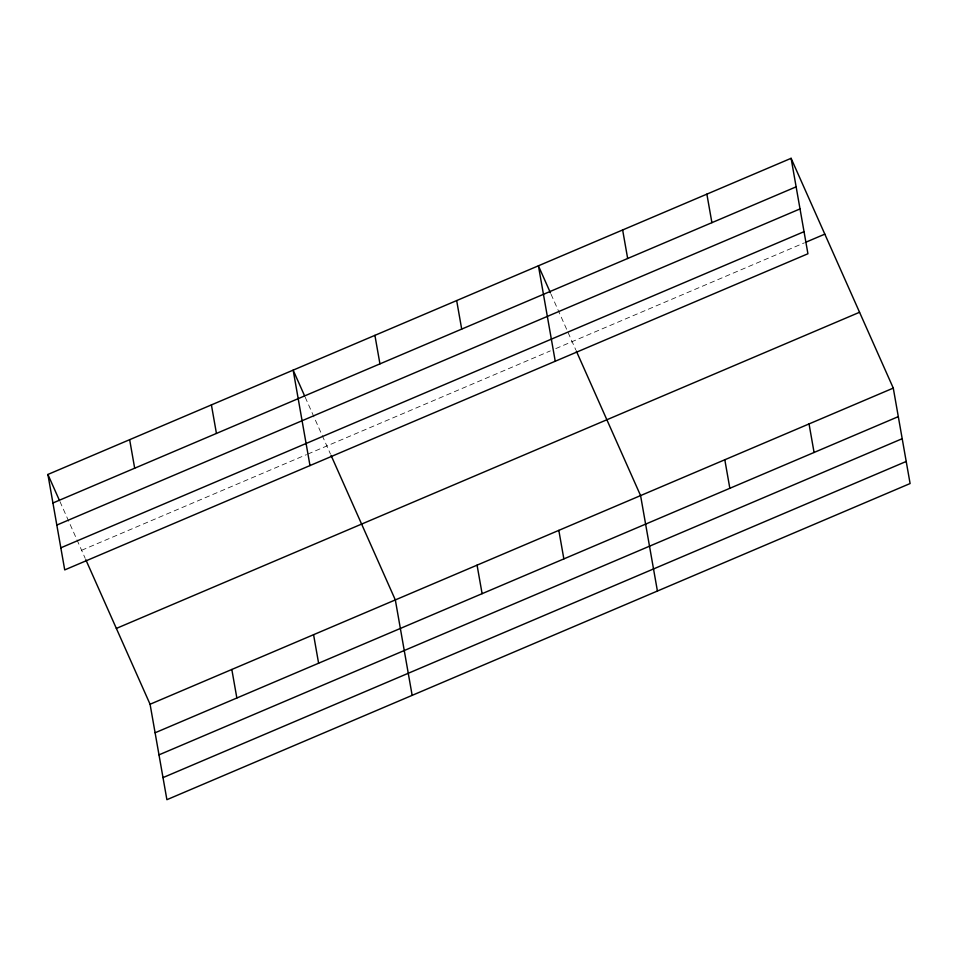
<?xml version="1.0" encoding="UTF-8"?>
<svg xmlns="http://www.w3.org/2000/svg" width="958" height="958" viewBox="0 0 958 958"><rect width="100%" height="100%" fill="white"/><g stroke="black" fill="none" stroke-linecap="round" stroke-linejoin="round"><path stroke-width="0.72" stroke-dasharray="4.79 3.59" d="M81.61 550.287L306.44 454.655M307.793 454.08L550.335 350.903M555.784 348.592L804.445 242.805M551.054 294.238L575.722 349.718M305.195 397.211L330.462 454.044M59.947 501.537L85.214 558.37"/><path stroke-width="1.44" d="M791.104 158.309L807.929 253.75L64.725 569.902L47.9 474.461L791.104 158.309L893.275 388.098L910.1 483.539L166.896 799.69L150.071 704.25L85.813 559.723M52.93 502.986L796.134 186.834M56.821 525.068L800.026 208.916M60.833 547.82L804.037 231.668M805.798 242.23L824.814 234.147M116.349 628.424L859.554 312.272M150.071 704.25L893.275 388.098M155.1 732.774L898.305 416.634M158.992 754.856L902.197 438.704M163.004 777.609L906.208 461.457M550.455 292.885L538.42 265.797L555.245 361.238M576.321 351.059L640.579 495.597L657.416 591.026M304.596 395.858L293.16 370.135L309.985 465.564M331.061 455.385L395.331 599.924L412.156 695.364M47.9 474.461L59.336 500.184M809.043 423.927L814.072 452.463M706.872 194.139L711.902 222.663M724.811 459.756L729.84 488.293M622.64 229.968L627.67 258.504M558.825 530.373L563.855 558.897M456.667 300.572L461.696 329.109M477.072 565.148L482.102 593.673M374.913 335.36L379.943 363.884M313.577 634.699L318.607 663.223M211.407 404.911L216.436 433.435M231.824 669.474L236.854 697.999M129.653 439.686L134.683 468.211"/></g></svg>
